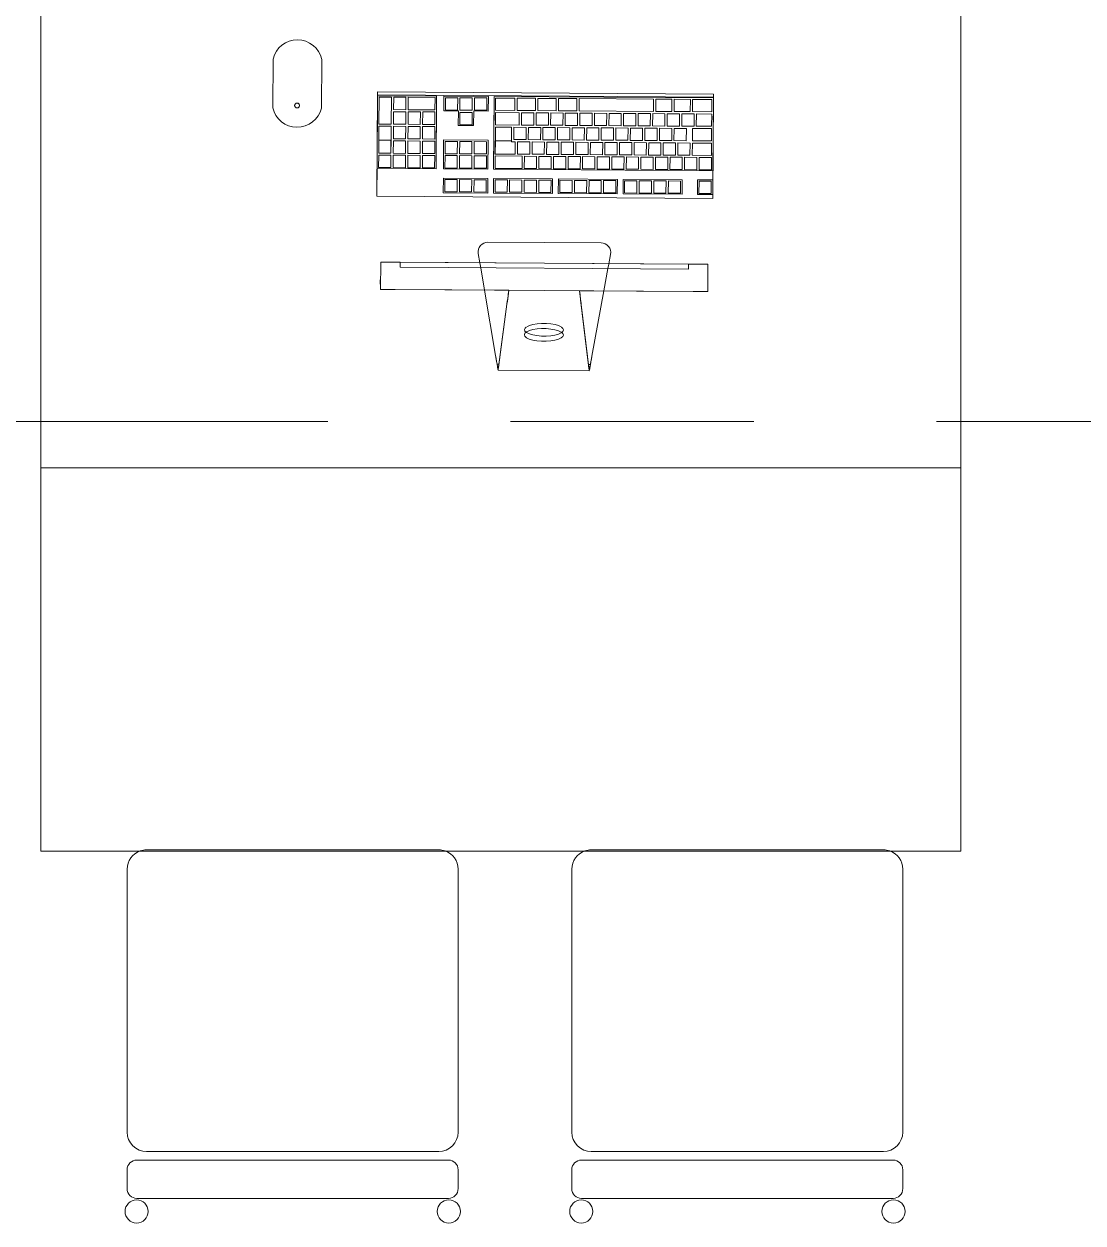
# Model space of a CAD drawing. Header units: millimetres. Extents: x 11693 to 241752, y -8553 to 29926.
# Drawn here: x 24947 to 26329, y 12354 to 13919 of the extents above; entities that cross this region are included whole.
import ezdxf

# ---------------------------------------------------------------- set-up
doc = ezdxf.new("R2010")
doc.units = ezdxf.units.MM
doc.linetypes.add('Осевая', pattern=[1587.5, 317.5, -238.125, 793.75, -238.125])
for name, color, linetype, lineweight in [('A-GENM', 7, 'Continuous', 9), ('I-FURN', 7, 'Continuous', 9), ('Оси-2', 7, 'Осевая', 9)]:
    doc.layers.add(name, color=color, linetype=linetype, lineweight=lineweight)

# ---------------------------------------------------------------- blocks, each defined once
blk = doc.blocks.new('iMac_G5_Computer_17quot_Screen_Model_4681 - iMac_G5_Computer_17quot_Screen_Model_4681-26238357-Фрагмент 2_1')
at = {"layer": 'A-GENM'}
for p, q in [((292.1, -311.2), (292.1, -374.6)), ((355.6, -374.6), (355.6, -311.2))]:
    blk.add_line(p, q, dxfattribs=at)
for centre, start, end in [((323.9, -318.3), 12.6804, 167.3196), ((323.9, -367.5), 192.6804, 347.3196)]:
    blk.add_arc(centre, 32.5, start, end, dxfattribs=at)
at = {"layer": 'I-FURN'}
for p, q in [((-61.5, 17.9), (-60.9, 21.3)), ((-60.9, 21.3), (-59.7, 28.3)), ((-58.4, 21.3), (-60.9, 21.3)), ((-59.7, 28.3), (-59.3, 28.3)), ((59.5, 29.4), (-59.5, 29.4)), ((-59.3, 28.4), (-48.4, -57.1)), ((-58.6, 22.9), (-59.3, 28.3)), ((-47.6, -63.1), (-58.6, 22.4)), ((-58.4, 21.3), (-58.6, 22.4)), ((48.4, -57.1), (59.3, 28.4)), ((58.6, 22.4), (48.4, -57.1)), ((58.6, 22.4), (58.4, 21.3)), ((60.9, 21.3), (58.4, 21.3)), ((59.3, 28.3), (58.6, 22.9)), ((59.3, 28.3), (59.7, 28.3)), ((59.7, 28.3), (60.9, 21.3)), ((60.9, 21.3), (61.5, 17.9)), ((-62.8, 10.3), (-77.9, -75)), ((-77.9, -75), (-62.8, 10.3)), ((77.9, -75), (62.8, 10.3)), ((62.8, 10.3), (77.9, -75)), ((48.4, -57.4), (47.6, -63.1)), ((-213.4, -75), (-213.4, -110.6)), ((-194.3, -75), (-213.4, -75)), ((-213.4, -75), (-194.3, -75)), ((-46.1, -75), (-194.3, -75)), ((-194.3, -75), (194.3, -75)), ((-77.9, -75), (-83, -104.2)), ((-83, -104.2), (-77.9, -75)), ((-47.5, -63.9), (-47.6, -63.1)), ((46.1, -75), (-46.1, -75)), ((-46.1, -75), (46.1, -75)), ((-46.1, -75), (46.1, -75)), ((194.3, -75), (46.1, -75)), ((47.6, -63.1), (47.5, -63.9)), ((83, -104.2), (77.9, -75)), ((77.9, -75), (83, -104.2)), ((194.3, -75), (213.4, -75)), ((213.4, -75), (194.3, -75)), ((213.4, -110.6), (213.4, -75)), ((214, -81.7), (213.4, -81.7)), ((213.4, -84.7), (213.4, -81.7)), ((213.4, -81.7), (213.4, -84.7)), ((213.4, -87.7), (213.4, -84.7)), ((213.4, -84.7), (213.4, -87.7)), ((213.4, -87.7), (214, -87.7)), ((214, -84.7), (214, -81.7)), ((214, -81.7), (214, -84.7)), ((214, -87.7), (214, -84.7)), ((214, -84.7), (214, -87.7)), ((188, -104.2), (-188, -104.2)), ((-188, -104.2), (188, -104.2)), ((-188, -104.2), (-188, -110.6)), ((-188, -104.2), (-188, -110.6)), ((-83, -104.2), (-84.1, -110.1)), ((-84.1, -110.1), (-83, -104.2)), ((84.1, -110.6), (83, -104.2)), ((83, -104.2), (84.1, -110.6)), ((188, -110.6), (188, -104.2)), ((188, -104.2), (188, -110.6)), ((-194.3, -110.6), (-213.4, -110.6)), ((-213.4, -110.6), (-194.3, -110.6)), ((194.3, -110.6), (-194.3, -110.6)), ((-194.3, -110.6), (-188, -110.6)), ((-188, -110.6), (188, -110.6)), ((188, -110.6), (-188, -110.6)), ((-188, -110.6), (188, -110.6)), ((-84.1, -110.6), (-86.3, -122.7)), ((-86.3, -122.7), (-84.1, -110.6)), ((86.3, -122.7), (84.1, -110.6)), ((84.1, -110.6), (86.3, -122.7)), ((188, -110.6), (194.3, -110.6)), ((194.3, -110.6), (213.4, -110.6)), ((213.4, -110.6), (194.3, -110.6)), ((-73.8, -137.6), (73.8, -137.6)), ((-73.8, -137.6), (73.8, -137.6)), ((-219, -199.1), (-219, -196.5)), ((-219, -196.5), (-219, -196.7)), ((219, -196.5), (-219, -196.5)), ((-219, -196.7), (-219, -196.9)), ((-219, -196.9), (-219, -197.5)), ((-219, -197.5), (-219, -199.1)), ((-219, -201.7), (-219, -199.1)), ((-219, -200.5), (-219, -327.7)), ((-219, -220.7), (-219, -201.7)), ((-219, -201.7), (-199, -201.7)), ((-199, -201.7), (-219, -201.7)), ((-217, -219), (-217, -203)), ((-217, -203), (-201, -203)), ((-217, -203), (-201, -203)), ((-217, -219), (-217, -203)), ((-201, -203), (-201, -219)), ((-201, -203), (-201, -219)), ((-199, -201.7), (-199, -202.6)), ((-199, -202.6), (-199, -220.7)), ((-199, -220.7), (-199, -202.6)), ((-179, -202.6), (-179, -201.7)), ((-179, -201.7), (-102, -201.7)), ((-102, -201.7), (-179, -201.7)), ((-179, -220.7), (-179, -202.6)), ((-179, -202.6), (-179, -220.7)), ((-177, -219), (-177, -203)), ((-177, -203), (-161, -203)), ((-177, -203), (-161, -203)), ((-177, -219), (-177, -203)), ((-161, -203), (-161, -219)), ((-161, -203), (-161, -219)), ((-158, -219), (-158, -203)), ((-158, -203), (-142, -203)), ((-158, -203), (-142, -203)), ((-158, -219), (-158, -203)), ((-142, -203), (-142, -219)), ((-142, -203), (-142, -219)), ((-139, -219), (-139, -203)), ((-139, -203), (-123, -203)), ((-139, -203), (-123, -203)), ((-139, -219), (-139, -203)), ((-123, -203), (-123, -219)), ((-123, -203), (-123, -219)), ((-120, -219), (-120, -203)), ((-120, -203), (-104, -203)), ((-120, -203), (-104, -203)), ((-120, -219), (-120, -203)), ((-104, -203), (-104, -219)), ((-104, -203), (-104, -219)), ((-102, -201.7), (-102, -202.6)), ((-102, -202.6), (-102, -220.7)), ((-102, -220.7), (-102, -202.6)), ((-94.5, -202.6), (-94.5, -201.7)), ((-94.5, -201.7), (-17.5, -201.7)), ((-17.5, -201.7), (-94.5, -201.7)), ((-94.5, -220.7), (-94.5, -202.6)), ((-94.5, -202.6), (-94.5, -220.7)), ((-92.5, -219), (-92.5, -203)), ((-92.5, -203), (-76.5, -203)), ((-92.5, -203), (-76.5, -203)), ((-92.5, -219), (-92.5, -203)), ((-76.5, -203), (-76.5, -219)), ((-76.5, -203), (-76.5, -219)), ((-73.5, -219), (-73.5, -203)), ((-73.5, -203), (-57.5, -203)), ((-73.5, -203), (-57.5, -203)), ((-73.5, -219), (-73.5, -203)), ((-57.5, -203), (-57.5, -219)), ((-57.5, -203), (-57.5, -219)), ((-54.5, -219), (-54.5, -203)), ((-54.5, -203), (-38.5, -203)), ((-54.5, -203), (-38.5, -203)), ((-54.5, -219), (-54.5, -203)), ((-38.5, -203), (-38.5, -219)), ((-38.5, -203), (-38.5, -219)), ((-35.5, -219), (-35.5, -203)), ((-35.5, -203), (-19.5, -203)), ((-35.5, -203), (-19.5, -203)), ((-35.5, -219), (-35.5, -203)), ((-19.5, -203), (-19.5, -219)), ((-19.5, -203), (-19.5, -219)), ((-17.5, -201.7), (-17.5, -202.6)), ((-17.5, -202.6), (-17.5, -220.7)), ((-17.5, -220.7), (-17.5, -202.6)), ((-10, -202.6), (-10, -201.7)), ((-10, -201.7), (67, -201.7)), ((67, -201.7), (-10, -201.7)), ((-10, -220.7), (-10, -202.6)), ((-10, -202.6), (-10, -220.7)), ((-8, -219), (-8, -203)), ((-8, -203), (8, -203)), ((-8, -203), (8, -203)), ((-8, -219), (-8, -203)), ((8, -203), (8, -219)), ((8, -203), (8, -219)), ((11, -219), (11, -203)), ((11, -203), (27, -203)), ((11, -203), (27, -203)), ((11, -219), (11, -203)), ((27, -203), (27, -219)), ((27, -203), (27, -219)), ((30, -219), (30, -203)), ((30, -203), (46, -203)), ((30, -203), (46, -203)), ((30, -219), (30, -203)), ((46, -203), (46, -219)), ((46, -203), (46, -219)), ((49, -219), (49, -203)), ((49, -203), (65, -203)), ((49, -203), (65, -203)), ((49, -219), (49, -203)), ((65, -203), (65, -219)), ((65, -203), (65, -219)), ((67, -201.7), (67, -202.6)), ((67, -202.6), (67, -220.7)), ((67, -220.7), (67, -202.6)), ((74.5, -202.6), (74.5, -201.7)), ((74.5, -201.7), (132.5, -201.7)), ((132.5, -201.7), (74.5, -201.7)), ((74.5, -220.7), (74.5, -202.6)), ((74.5, -202.6), (74.5, -220.7)), ((76.5, -219), (76.5, -203)), ((76.5, -203), (92.5, -203)), ((76.5, -203), (92.5, -203)), ((76.5, -219), (76.5, -203)), ((92.5, -203), (92.5, -219)), ((92.5, -203), (92.5, -219)), ((95.5, -219), (95.5, -203)), ((95.5, -203), (111.5, -203)), ((95.5, -203), (111.5, -203)), ((95.5, -219), (95.5, -203)), ((111.5, -203), (111.5, -219)), ((111.5, -203), (111.5, -219)), ((114.5, -219), (114.5, -203)), ((114.5, -203), (130.5, -203)), ((114.5, -203), (130.5, -203)), ((114.5, -219), (114.5, -203)), ((130.5, -203), (130.5, -219)), ((130.5, -203), (130.5, -219)), ((132.5, -201.7), (132.5, -202.6)), ((132.5, -202.6), (132.5, -220.7)), ((132.5, -220.7), (132.5, -202.6)), ((219, -197.5), (219, -196.5)), ((219, -196.5), (219, -199.1)), ((219, -199.1), (219, -197.5)), ((219, -199.1), (219, -202.6)), ((219, -327.7), (219, -200.6)), ((219, -202.6), (219, -232.7)), ((-201, -219), (-217, -219)), ((-201, -219), (-217, -219)), ((-161, -219), (-177, -219)), ((-161, -219), (-177, -219)), ((-142, -219), (-158, -219)), ((-142, -219), (-158, -219)), ((-123, -219), (-139, -219)), ((-123, -219), (-139, -219)), ((-104, -219), (-120, -219)), ((-104, -219), (-120, -219)), ((-76.5, -219), (-92.5, -219)), ((-76.5, -219), (-92.5, -219)), ((-57.5, -219), (-73.5, -219)), ((-57.5, -219), (-73.5, -219)), ((-38.5, -219), (-54.5, -219)), ((-38.5, -219), (-54.5, -219)), ((-19.5, -219), (-35.5, -219)), ((-19.5, -219), (-35.5, -219)), ((8, -219), (-8, -219)), ((8, -219), (-8, -219)), ((27, -219), (11, -219)), ((27, -219), (11, -219)), ((46, -219), (30, -219)), ((46, -219), (30, -219)), ((65, -219), (49, -219)), ((65, -219), (49, -219)), ((92.5, -219), (76.5, -219)), ((92.5, -219), (76.5, -219)), ((111.5, -219), (95.5, -219)), ((111.5, -219), (95.5, -219)), ((130.5, -219), (114.5, -219)), ((130.5, -219), (114.5, -219)), ((-219, -232.7), (-219, -220.7)), ((-199, -220.7), (-219, -220.7)), ((-219, -220.7), (-199, -220.7)), ((-219, -327.7), (-219, -232.7)), ((-219, -232.7), (67, -232.7)), ((67, -232.7), (-219, -232.7)), ((-217, -250), (-217, -234)), ((-217, -234), (-201, -234)), ((-217, -234), (-201, -234)), ((-217, -250), (-217, -234)), ((-201, -234), (-201, -250)), ((-201, -234), (-201, -250)), ((-198, -250), (-198, -234)), ((-198, -234), (-182, -234)), ((-198, -234), (-182, -234)), ((-198, -250), (-198, -234)), ((-182, -234), (-182, -250)), ((-182, -234), (-182, -250)), ((-102, -220.7), (-179, -220.7)), ((-179, -220.7), (-102, -220.7)), ((-179, -250), (-179, -234)), ((-179, -234), (-163, -234)), ((-179, -234), (-163, -234)), ((-179, -250), (-179, -234)), ((-163, -234), (-163, -250)), ((-163, -234), (-163, -250)), ((-160, -250), (-160, -234)), ((-160, -234), (-144, -234)), ((-160, -234), (-144, -234)), ((-160, -250), (-160, -234)), ((-144, -234), (-144, -250)), ((-144, -234), (-144, -250)), ((-141, -250), (-141, -234)), ((-141, -234), (-125, -234)), ((-141, -234), (-125, -234)), ((-141, -250), (-141, -234)), ((-125, -234), (-125, -250)), ((-125, -234), (-125, -250)), ((-122, -250), (-122, -234)), ((-122, -234), (-106, -234)), ((-122, -234), (-106, -234)), ((-122, -250), (-122, -234)), ((-106, -234), (-106, -250)), ((-106, -234), (-106, -250)), ((-103, -250), (-103, -234)), ((-103, -234), (-87, -234)), ((-103, -234), (-87, -234)), ((-103, -250), (-103, -234)), ((-17.5, -220.7), (-94.5, -220.7)), ((-94.5, -220.7), (-17.5, -220.7)), ((-87, -234), (-87, -250)), ((-87, -234), (-87, -250)), ((-84, -250), (-84, -234)), ((-84, -234), (-68, -234)), ((-84, -234), (-68, -234)), ((-84, -250), (-84, -234)), ((-68, -234), (-68, -250)), ((-68, -234), (-68, -250)), ((-65, -250), (-65, -234)), ((-65, -234), (-49, -234)), ((-65, -234), (-49, -234)), ((-65, -250), (-65, -234)), ((-49, -234), (-49, -250)), ((-49, -234), (-49, -250)), ((-46, -250), (-46, -234)), ((-46, -234), (-30, -234)), ((-46, -234), (-30, -234)), ((-46, -250), (-46, -234)), ((-30, -234), (-30, -250)), ((-30, -234), (-30, -250)), ((-27, -250), (-27, -234)), ((-27, -234), (-11, -234)), ((-27, -234), (-11, -234)), ((-27, -250), (-27, -234)), ((-11, -234), (-11, -250)), ((-11, -234), (-11, -250)), ((67, -220.7), (-10, -220.7)), ((-10, -220.7), (67, -220.7)), ((-8, -250), (-8, -234)), ((-8, -234), (8, -234)), ((-8, -234), (8, -234)), ((-8, -250), (-8, -234)), ((8, -234), (8, -250)), ((8, -234), (8, -250)), ((11, -250), (11, -234)), ((11, -234), (27, -234)), ((11, -234), (27, -234)), ((11, -250), (11, -234)), ((27, -234), (27, -250)), ((27, -234), (27, -250)), ((30, -250.3), (30, -234)), ((30, -234), (65, -234)), ((30, -234), (65, -234)), ((30, -250.3), (30, -234)), ((65, -234), (65, -250.3)), ((65, -234), (65, -250.3)), ((67, -232.7), (67, -327.1)), ((67, -238.6), (67, -232.7)), ((132.5, -220.7), (74.5, -220.7)), ((74.5, -220.7), (132.5, -220.7)), ((74.5, -270.7), (74.5, -232.7)), ((74.5, -232.7), (132.5, -232.7)), ((74.5, -232.7), (74.5, -270.7)), ((132.5, -232.7), (74.5, -232.7)), ((76.5, -250.3), (76.5, -234)), ((76.5, -234), (92.5, -234)), ((76.5, -234), (92.5, -234)), ((76.5, -250.3), (76.5, -234)), ((92.5, -234), (92.5, -250.3)), ((92.5, -234), (92.5, -250.3)), ((95.5, -250.3), (95.5, -234)), ((95.5, -234), (111.5, -234)), ((95.5, -234), (111.5, -234)), ((95.5, -250.3), (95.5, -234)), ((111.5, -234), (111.5, -250.3)), ((111.5, -234), (111.5, -250.3)), ((114.5, -250.3), (114.5, -234)), ((114.5, -234), (130.5, -234)), ((114.5, -234), (130.5, -234)), ((114.5, -250.3), (114.5, -234)), ((130.5, -234), (130.5, -250.3)), ((130.5, -234), (130.5, -250.3)), ((132.5, -232.7), (132.5, -270.7)), ((132.5, -270.7), (132.5, -232.7)), ((142, -327.1), (142, -232.7)), ((142, -232.7), (219, -232.7)), ((219, -232.7), (142, -232.7)), ((142, -232.7), (142, -238.2)), ((144, -250.3), (144, -234)), ((144, -234), (160, -234)), ((144, -234), (160, -234)), ((144, -250.3), (144, -234)), ((160, -234), (160, -250.3)), ((160, -234), (160, -250.3)), ((163, -250.3), (163, -234)), ((163, -234), (179, -234)), ((163, -234), (179, -234)), ((163, -250.3), (163, -234)), ((179, -234), (179, -250.3)), ((179, -234), (179, -250.3)), ((182, -250.3), (182, -234)), ((182, -234), (198, -234)), ((182, -234), (198, -234)), ((182, -250.3), (182, -234)), ((198, -234), (198, -250.3)), ((198, -234), (198, -250.3)), ((201, -250.3), (201, -234)), ((201, -234), (217, -234)), ((201, -234), (217, -234)), ((201, -250.3), (201, -234)), ((217, -234), (217, -250.3)), ((217, -234), (217, -250.3)), ((219, -232.7), (219, -327.7)), ((-201, -250), (-217, -250)), ((-201, -250), (-217, -250)), ((-182, -250), (-198, -250)), ((-182, -250), (-198, -250)), ((-163, -250), (-179, -250)), ((-163, -250), (-179, -250)), ((-144, -250), (-160, -250)), ((-144, -250), (-160, -250)), ((-125, -250), (-141, -250)), ((-125, -250), (-141, -250)), ((-106, -250), (-122, -250)), ((-106, -250), (-122, -250)), ((-87, -250), (-103, -250)), ((-87, -250), (-103, -250)), ((-68, -250), (-84, -250)), ((-68, -250), (-84, -250)), ((-49, -250), (-65, -250)), ((-49, -250), (-65, -250)), ((-30, -250), (-46, -250)), ((-30, -250), (-46, -250)), ((-11, -250), (-27, -250)), ((-11, -250), (-27, -250)), ((8, -250), (-8, -250)), ((8, -250), (-8, -250)), ((27, -250), (11, -250)), ((27, -250), (11, -250)), ((65, -250.3), (30, -250.3)), ((65, -250.3), (30, -250.3)), ((67, -264.7), (67, -238.7)), ((92.5, -250.3), (76.5, -250.3)), ((92.5, -250.3), (76.5, -250.3)), ((111.5, -250.3), (95.5, -250.3)), ((111.5, -250.3), (95.5, -250.3)), ((130.5, -250.3), (114.5, -250.3)), ((130.5, -250.3), (114.5, -250.3)), ((142, -238.6), (142, -327.1)), ((160, -250.3), (144, -250.3)), ((160, -250.3), (144, -250.3)), ((179, -250.3), (163, -250.3)), ((179, -250.3), (163, -250.3)), ((198, -250.3), (182, -250.3)), ((198, -250.3), (182, -250.3)), ((217, -250.3), (201, -250.3)), ((217, -250.3), (201, -250.3)), ((-217, -268.7), (-217, -252.7)), ((-217, -252.7), (-192, -252.7)), ((-217, -252.7), (-192, -252.7)), ((-217, -268.7), (-217, -252.7)), ((-192, -252.7), (-192, -268.7)), ((-192, -252.7), (-192, -268.7)), ((-189, -268.7), (-189, -252.7)), ((-189, -252.7), (-173, -252.7)), ((-189, -252.7), (-173, -252.7)), ((-189, -268.7), (-189, -252.7)), ((-173, -252.7), (-173, -268.7)), ((-173, -252.7), (-173, -268.7)), ((-170, -268.7), (-170, -252.7)), ((-170, -252.7), (-154, -252.7)), ((-170, -252.7), (-154, -252.7)), ((-170, -268.7), (-170, -252.7)), ((-154, -252.7), (-154, -268.7)), ((-154, -252.7), (-154, -268.7)), ((-151, -268.7), (-151, -252.7)), ((-151, -252.7), (-135, -252.7)), ((-151, -252.7), (-135, -252.7)), ((-151, -268.7), (-151, -252.7)), ((-135, -252.7), (-135, -268.7)), ((-135, -252.7), (-135, -268.7)), ((-132, -268.7), (-132, -252.7)), ((-132, -252.7), (-116, -252.7)), ((-132, -252.7), (-116, -252.7)), ((-132, -268.7), (-132, -252.7)), ((-116, -252.7), (-116, -268.7)), ((-116, -252.7), (-116, -268.7)), ((-113, -268.7), (-113, -252.7)), ((-113, -252.7), (-97, -252.7)), ((-113, -252.7), (-97, -252.7)), ((-113, -268.7), (-113, -252.7)), ((-97, -252.7), (-97, -268.7)), ((-97, -252.7), (-97, -268.7)), ((-94, -268.7), (-94, -252.7)), ((-94, -252.7), (-78, -252.7)), ((-94, -252.7), (-78, -252.7)), ((-94, -268.7), (-94, -252.7)), ((-78, -252.7), (-78, -268.7)), ((-78, -252.7), (-78, -268.7)), ((-75, -268.7), (-75, -252.7)), ((-75, -252.7), (-59, -252.7)), ((-75, -252.7), (-59, -252.7)), ((-75, -268.7), (-75, -252.7)), ((-59, -252.7), (-59, -268.7)), ((-59, -252.7), (-59, -268.7)), ((-56, -268.7), (-56, -252.7)), ((-56, -252.7), (-40, -252.7)), ((-56, -252.7), (-40, -252.7)), ((-56, -268.7), (-56, -252.7)), ((-40, -252.7), (-40, -268.7)), ((-40, -252.7), (-40, -268.7)), ((-37, -268.7), (-37, -252.7)), ((-37, -252.7), (-21, -252.7)), ((-37, -252.7), (-21, -252.7)), ((-37, -268.7), (-37, -252.7)), ((-21, -252.7), (-21, -268.7)), ((-21, -252.7), (-21, -268.7)), ((-18, -268.7), (-18, -252.7)), ((-18, -252.7), (-2, -252.7)), ((-18, -252.7), (-2, -252.7)), ((-18, -268.7), (-18, -252.7)), ((-2, -252.7), (-2, -268.7)), ((-2, -252.7), (-2, -268.7)), ((1, -268.7), (1, -252.7)), ((1, -252.7), (17, -252.7)), ((1, -252.7), (17, -252.7)), ((1, -268.7), (1, -252.7)), ((17, -252.7), (17, -268.7)), ((17, -252.7), (17, -268.7)), ((20, -268.7), (20, -252.7)), ((20, -252.7), (36, -252.7)), ((20, -252.7), (36, -252.7)), ((20, -268.7), (20, -252.7)), ((36, -252.7), (36, -268.7)), ((36, -252.7), (36, -268.7)), ((39, -268.7), (39, -252.7)), ((39, -252.7), (65, -252.7)), ((39, -252.7), (65, -252.7)), ((39, -268.7), (39, -252.7)), ((65, -252.7), (65, -287.7)), ((65, -252.7), (65, -269.9)), ((67, -327.1), (67, -265)), ((76.5, -252.7), (92.5, -252.7)), ((76.5, -268.7), (76.5, -252.7)), ((76.5, -268.7), (76.5, -252.7)), ((76.5, -252.7), (92.5, -252.7)), ((92.5, -252.7), (92.5, -268.7)), ((92.5, -252.7), (92.5, -268.7)), ((95.5, -252.7), (111.5, -252.7)), ((95.5, -268.7), (95.5, -252.7)), ((95.5, -268.7), (95.5, -252.7)), ((95.5, -252.7), (111.5, -252.7)), ((111.5, -252.7), (111.5, -268.7)), ((111.5, -252.7), (111.5, -268.7)), ((114.5, -268.7), (114.5, -252.7)), ((114.5, -252.7), (130.5, -252.7)), ((114.5, -252.7), (130.5, -252.7)), ((114.5, -268.7), (114.5, -252.7)), ((130.5, -252.7), (130.5, -268.7)), ((130.5, -252.7), (130.5, -268.7)), ((144, -269), (144, -252.7)), ((144, -252.7), (160, -252.7)), ((144, -252.7), (160, -252.7)), ((144, -269), (144, -252.7)), ((160, -252.7), (160, -269)), ((160, -252.7), (160, -269)), ((163, -269), (163, -252.7)), ((163, -252.7), (179, -252.7)), ((163, -252.7), (179, -252.7)), ((163, -269), (163, -252.7)), ((179, -252.7), (179, -269)), ((179, -252.7), (179, -269)), ((182, -269), (182, -252.7)), ((182, -252.7), (198, -252.7)), ((182, -252.7), (198, -252.7)), ((182, -269), (182, -252.7)), ((198, -252.7), (198, -269)), ((198, -252.7), (198, -269)), ((201, -288), (201, -252.7)), ((201, -252.7), (217, -252.7)), ((201, -252.7), (217, -252.7)), ((201, -269.9), (201, -252.7)), ((217, -252.7), (217, -288)), ((217, -252.7), (217, -269.9)), ((-192, -268.7), (-217, -268.7)), ((-192, -268.7), (-217, -268.7)), ((-217, -287.7), (-217, -271.7)), ((-217, -271.7), (-192, -271.7)), ((-217, -271.7), (-192, -271.7)), ((-217, -287.7), (-217, -271.7)), ((-192, -271.7), (-192, -287.7)), ((-192, -271.7), (-192, -287.7)), ((-173, -268.7), (-189, -268.7)), ((-173, -268.7), (-189, -268.7)), ((-184, -287.7), (-184, -271.7)), ((-184, -271.7), (-168, -271.7)), ((-184, -271.7), (-168, -271.7)), ((-184, -287.7), (-184, -271.7)), ((-154, -268.7), (-170, -268.7)), ((-154, -268.7), (-170, -268.7)), ((-168, -271.7), (-168, -287.7)), ((-168, -271.7), (-168, -287.7)), ((-165, -287.7), (-165, -271.7)), ((-165, -271.7), (-149, -271.7)), ((-165, -271.7), (-149, -271.7)), ((-165, -287.7), (-165, -271.7)), ((-135, -268.7), (-151, -268.7)), ((-135, -268.7), (-151, -268.7)), ((-149, -271.7), (-149, -287.7)), ((-149, -271.7), (-149, -287.7)), ((-146, -287.7), (-146, -271.7)), ((-146, -271.7), (-130, -271.7)), ((-146, -271.7), (-130, -271.7)), ((-146, -287.7), (-146, -271.7)), ((-116, -268.7), (-132, -268.7)), ((-116, -268.7), (-132, -268.7)), ((-130, -271.7), (-130, -287.7)), ((-130, -271.7), (-130, -287.7)), ((-127, -287.7), (-127, -271.7)), ((-127, -271.7), (-111, -271.7)), ((-127, -271.7), (-111, -271.7)), ((-127, -287.7), (-127, -271.7)), ((-97, -268.7), (-113, -268.7)), ((-97, -268.7), (-113, -268.7)), ((-111, -271.7), (-111, -287.7)), ((-111, -271.7), (-111, -287.7)), ((-108, -287.7), (-108, -271.7)), ((-108, -271.7), (-92, -271.7)), ((-108, -271.7), (-92, -271.7)), ((-108, -287.7), (-108, -271.7)), ((-78, -268.7), (-94, -268.7)), ((-78, -268.7), (-94, -268.7)), ((-92, -271.7), (-92, -287.7)), ((-92, -271.7), (-92, -287.7)), ((-89, -287.7), (-89, -271.7)), ((-89, -271.7), (-73, -271.7)), ((-89, -271.7), (-73, -271.7)), ((-89, -287.7), (-89, -271.7)), ((-59, -268.7), (-75, -268.7)), ((-59, -268.7), (-75, -268.7)), ((-73, -271.7), (-73, -287.7)), ((-73, -271.7), (-73, -287.7)), ((-70, -287.7), (-70, -271.7)), ((-70, -271.7), (-54, -271.7)), ((-70, -271.7), (-54, -271.7)), ((-70, -287.7), (-70, -271.7)), ((-40, -268.7), (-56, -268.7)), ((-40, -268.7), (-56, -268.7)), ((-54, -271.7), (-54, -287.7)), ((-54, -271.7), (-54, -287.7)), ((-51, -287.7), (-51, -271.7)), ((-51, -271.7), (-35, -271.7)), ((-51, -271.7), (-35, -271.7)), ((-51, -287.7), (-51, -271.7)), ((-21, -268.7), (-37, -268.7)), ((-21, -268.7), (-37, -268.7)), ((-35, -271.7), (-35, -287.7)), ((-35, -271.7), (-35, -287.7)), ((-32, -287.7), (-32, -271.7)), ((-32, -271.7), (-16, -271.7)), ((-32, -271.7), (-16, -271.7)), ((-32, -287.7), (-32, -271.7)), ((-2, -268.7), (-18, -268.7)), ((-2, -268.7), (-18, -268.7)), ((-16, -271.7), (-16, -287.7)), ((-16, -271.7), (-16, -287.7)), ((-13, -287.7), (-13, -271.7)), ((-13, -271.7), (3, -271.7)), ((-13, -271.7), (3, -271.7)), ((-13, -287.7), (-13, -271.7)), ((17, -268.7), (1, -268.7)), ((17, -268.7), (1, -268.7)), ((3, -271.7), (3, -287.7)), ((3, -271.7), (3, -287.7)), ((6, -287.7), (6, -271.7)), ((6, -271.7), (22, -271.7)), ((6, -271.7), (22, -271.7)), ((6, -287.7), (6, -271.7)), ((36, -268.7), (20, -268.7)), ((36, -268.7), (20, -268.7)), ((22, -271.7), (22, -287.7)), ((22, -271.7), (22, -287.7)), ((25, -287.7), (25, -271.7)), ((25, -271.7), (41, -271.7)), ((25, -271.7), (41, -271.7)), ((25, -287.7), (25, -271.7)), ((44, -268.7), (39, -268.7)), ((44, -268.7), (39, -268.7)), ((41, -271.7), (41, -287.7)), ((41, -271.7), (41, -287.7)), ((44, -287.7), (44, -268.7)), ((44, -269.9), (44, -268.7)), ((44, -287.7), (44, -269.9)), ((65, -269.9), (44, -269.9)), ((65, -269.9), (65, -287.7)), ((132.5, -270.7), (74.5, -270.7)), ((74.5, -270.7), (132.5, -270.7)), ((92.5, -268.7), (76.5, -268.7)), ((92.5, -268.7), (76.5, -268.7)), ((111.5, -268.7), (95.5, -268.7)), ((111.5, -268.7), (95.5, -268.7)), ((130.5, -268.7), (114.5, -268.7)), ((130.5, -268.7), (114.5, -268.7)), ((160, -269), (144, -269)), ((160, -269), (144, -269)), ((144, -288), (144, -271.7)), ((144, -271.7), (160, -271.7)), ((144, -271.7), (160, -271.7)), ((144, -288), (144, -271.7)), ((160, -271.7), (160, -288)), ((160, -271.7), (160, -288)), ((179, -269), (163, -269)), ((179, -269), (163, -269)), ((163, -288), (163, -271.7)), ((163, -271.7), (179, -271.7)), ((163, -271.7), (179, -271.7)), ((163, -288), (163, -271.7)), ((179, -271.7), (179, -288)), ((179, -271.7), (179, -288)), ((198, -269), (182, -269)), ((198, -269), (182, -269)), ((182, -288), (182, -271.7)), ((182, -271.7), (198, -271.7)), ((182, -271.7), (198, -271.7)), ((182, -288), (182, -271.7)), ((198, -271.7), (198, -288)), ((198, -271.7), (198, -288)), ((201, -288), (201, -269.9)), ((217, -269.9), (201, -269.9)), ((217, -269.9), (217, -288)), ((-192, -287.7), (-217, -287.7)), ((-192, -287.7), (-217, -287.7)), ((-217, -306.7), (-217, -290.7)), ((-217, -290.7), (-197, -290.7)), ((-217, -290.7), (-197, -290.7)), ((-217, -306.7), (-217, -290.7)), ((-197, -290.7), (-197, -306.7)), ((-197, -290.7), (-197, -306.7)), ((-194, -306.7), (-194, -290.7)), ((-194, -290.7), (-178, -290.7)), ((-194, -290.7), (-178, -290.7)), ((-194, -306.7), (-194, -290.7)), ((-168, -287.7), (-184, -287.7)), ((-168, -287.7), (-184, -287.7)), ((-178, -290.7), (-178, -306.7)), ((-178, -290.7), (-178, -306.7)), ((-175, -306.7), (-175, -290.7)), ((-175, -290.7), (-159, -290.7)), ((-175, -290.7), (-159, -290.7)), ((-175, -306.7), (-175, -290.7)), ((-149, -287.7), (-165, -287.7)), ((-149, -287.7), (-165, -287.7)), ((-159, -290.7), (-159, -306.7)), ((-159, -290.7), (-159, -306.7)), ((-156, -306.7), (-156, -290.7)), ((-156, -290.7), (-140, -290.7)), ((-156, -290.7), (-140, -290.7)), ((-156, -306.7), (-156, -290.7)), ((-130, -287.7), (-146, -287.7)), ((-130, -287.7), (-146, -287.7)), ((-140, -290.7), (-140, -306.7)), ((-140, -290.7), (-140, -306.7)), ((-137, -306.7), (-137, -290.7)), ((-137, -290.7), (-121, -290.7)), ((-137, -290.7), (-121, -290.7)), ((-137, -306.7), (-137, -290.7)), ((-111, -287.7), (-127, -287.7)), ((-111, -287.7), (-127, -287.7)), ((-121, -290.7), (-121, -306.7)), ((-121, -290.7), (-121, -306.7)), ((-118, -306.7), (-118, -290.7)), ((-118, -290.7), (-102, -290.7)), ((-118, -290.7), (-102, -290.7)), ((-118, -306.7), (-118, -290.7)), ((-92, -287.7), (-108, -287.7)), ((-92, -287.7), (-108, -287.7)), ((-102, -290.7), (-102, -306.7)), ((-102, -290.7), (-102, -306.7)), ((-99, -306.7), (-99, -290.7)), ((-99, -290.7), (-83, -290.7)), ((-99, -290.7), (-83, -290.7)), ((-99, -306.7), (-99, -290.7)), ((-73, -287.7), (-89, -287.7)), ((-73, -287.7), (-89, -287.7)), ((-83, -290.7), (-83, -306.7)), ((-83, -290.7), (-83, -306.7)), ((-80, -306.7), (-80, -290.7)), ((-80, -290.7), (-64, -290.7)), ((-80, -290.7), (-64, -290.7)), ((-80, -306.7), (-80, -290.7)), ((-54, -287.7), (-70, -287.7)), ((-54, -287.7), (-70, -287.7)), ((-64, -290.7), (-64, -306.7)), ((-64, -290.7), (-64, -306.7)), ((-61, -306.7), (-61, -290.7)), ((-61, -290.7), (-45, -290.7)), ((-61, -290.7), (-45, -290.7)), ((-61, -306.7), (-61, -290.7)), ((-35, -287.7), (-51, -287.7)), ((-35, -287.7), (-51, -287.7)), ((-45, -290.7), (-45, -306.7)), ((-45, -290.7), (-45, -306.7)), ((-42, -306.7), (-42, -290.7)), ((-42, -290.7), (-26, -290.7)), ((-42, -290.7), (-26, -290.7)), ((-42, -306.7), (-42, -290.7)), ((-16, -287.7), (-32, -287.7)), ((-16, -287.7), (-32, -287.7)), ((-26, -290.7), (-26, -306.7)), ((-26, -290.7), (-26, -306.7)), ((-23, -306.7), (-23, -290.7)), ((-23, -290.7), (-7, -290.7)), ((-23, -290.7), (-7, -290.7)), ((-23, -306.7), (-23, -290.7)), ((3, -287.7), (-13, -287.7)), ((3, -287.7), (-13, -287.7)), ((-7, -290.7), (-7, -306.7)), ((-7, -290.7), (-7, -306.7)), ((-4, -306.7), (-4, -290.7)), ((-4, -290.7), (12, -290.7)), ((-4, -290.7), (12, -290.7)), ((-4, -306.7), (-4, -290.7)), ((22, -287.7), (6, -287.7)), ((22, -287.7), (6, -287.7)), ((12, -290.7), (12, -306.7)), ((12, -290.7), (12, -306.7)), ((15, -306.7), (15, -290.7)), ((15, -290.7), (31, -290.7)), ((15, -290.7), (31, -290.7)), ((15, -306.7), (15, -290.7)), ((41, -287.7), (25, -287.7)), ((41, -287.7), (25, -287.7)), ((31, -290.7), (31, -306.7)), ((31, -290.7), (31, -306.7)), ((34, -306.7), (34, -290.7)), ((34, -290.7), (65, -290.7)), ((34, -290.7), (65, -290.7)), ((34, -306.7), (34, -290.7)), ((65, -287.7), (44, -287.7)), ((65, -287.7), (44, -287.7)), ((65, -290.7), (65, -306.7)), ((65, -290.7), (65, -306.7)), ((93.5, -308.7), (93.5, -289.7)), ((93.5, -289.7), (113.5, -289.7)), ((113.5, -289.7), (93.5, -289.7)), ((93.5, -289.7), (93.5, -308.7)), ((95.5, -290.7), (111.5, -290.7)), ((95.5, -306.7), (95.5, -290.7)), ((95.5, -306.7), (95.5, -290.7)), ((95.5, -290.7), (111.5, -290.7)), ((111.5, -290.7), (111.5, -306.7)), ((111.5, -290.7), (111.5, -306.7)), ((113.5, -289.7), (113.5, -308.7)), ((113.5, -308.7), (113.5, -289.7)), ((160, -288), (144, -288)), ((160, -288), (144, -288)), ((144, -307), (144, -290.7)), ((144, -290.7), (160, -290.7)), ((144, -290.7), (160, -290.7)), ((144, -307), (144, -290.7)), ((160, -290.7), (160, -307)), ((160, -290.7), (160, -307)), ((179, -288), (163, -288)), ((179, -288), (163, -288)), ((163, -307), (163, -290.7)), ((163, -290.7), (179, -290.7)), ((163, -290.7), (179, -290.7)), ((163, -307), (163, -290.7)), ((179, -290.7), (179, -307)), ((179, -290.7), (179, -307)), ((198, -288), (182, -288)), ((198, -288), (182, -288)), ((182, -307), (182, -290.7)), ((182, -290.7), (198, -290.7)), ((182, -290.7), (198, -290.7)), ((182, -307), (182, -290.7)), ((198, -290.7), (198, -307)), ((198, -290.7), (198, -307)), ((217, -288), (201, -288)), ((217, -288), (201, -288)), ((201, -326), (201, -290.7)), ((201, -290.7), (217, -290.7)), ((201, -290.7), (217, -290.7)), ((201, -326), (201, -290.7)), ((217, -290.7), (217, -326)), ((217, -290.7), (217, -326)), ((-197, -306.7), (-217, -306.7)), ((-197, -306.7), (-217, -306.7)), ((-217, -325.7), (-217, -309.7)), ((-217, -309.7), (-192, -309.7)), ((-217, -309.7), (-192, -309.7)), ((-217, -325.7), (-217, -309.7)), ((-178, -306.7), (-194, -306.7)), ((-178, -306.7), (-194, -306.7)), ((-192, -309.7), (-192, -325.7)), ((-192, -309.7), (-192, -325.7)), ((-189, -325.7), (-189, -309.7)), ((-189, -309.7), (-168, -309.7)), ((-189, -309.7), (-168, -309.7)), ((-189, -325.7), (-189, -309.7)), ((-159, -306.7), (-175, -306.7)), ((-159, -306.7), (-175, -306.7)), ((-168, -309.7), (-168, -325.7)), ((-168, -309.7), (-168, -325.7)), ((-165, -325.7), (-165, -309.7)), ((-165, -309.7), (-144, -309.7)), ((-165, -309.7), (-144, -309.7)), ((-165, -325.7), (-165, -309.7)), ((-140, -306.7), (-156, -306.7)), ((-140, -306.7), (-156, -306.7)), ((-144, -309.7), (-144, -325.7)), ((-144, -309.7), (-144, -325.7)), ((-141, -325.7), (-141, -309.7)), ((-141, -309.7), (-44, -309.7)), ((-141, -309.7), (-44, -309.7)), ((-141, -325.7), (-141, -309.7)), ((-121, -306.7), (-137, -306.7)), ((-121, -306.7), (-137, -306.7)), ((-102, -306.7), (-118, -306.7)), ((-102, -306.7), (-118, -306.7)), ((-83, -306.7), (-99, -306.7)), ((-83, -306.7), (-99, -306.7)), ((-64, -306.7), (-80, -306.7)), ((-64, -306.7), (-80, -306.7)), ((-45, -306.7), (-61, -306.7)), ((-45, -306.7), (-61, -306.7)), ((-44, -309.7), (-44, -325.7)), ((-44, -309.7), (-44, -325.7)), ((-26, -306.7), (-42, -306.7)), ((-26, -306.7), (-42, -306.7)), ((-41, -325.7), (-41, -309.7)), ((-41, -309.7), (-17, -309.7)), ((-41, -309.7), (-17, -309.7)), ((-41, -325.7), (-41, -309.7)), ((-7, -306.7), (-23, -306.7)), ((-7, -306.7), (-23, -306.7)), ((-17, -309.7), (-17, -325.7)), ((-17, -309.7), (-17, -325.7)), ((-14, -325.7), (-14, -309.7)), ((-14, -309.7), (10, -309.7)), ((-14, -309.7), (10, -309.7)), ((-14, -325.7), (-14, -309.7)), ((12, -306.7), (-4, -306.7)), ((12, -306.7), (-4, -306.7)), ((10, -309.7), (10, -325.7)), ((10, -309.7), (10, -325.7)), ((13, -325.7), (13, -309.7)), ((13, -309.7), (37, -309.7)), ((13, -309.7), (37, -309.7)), ((13, -325.7), (13, -309.7)), ((31, -306.7), (15, -306.7)), ((31, -306.7), (15, -306.7)), ((65, -306.7), (34, -306.7)), ((65, -306.7), (34, -306.7)), ((37, -309.7), (37, -325.7)), ((37, -309.7), (37, -325.7)), ((40, -325.7), (40, -309.7)), ((40, -309.7), (65, -309.7)), ((40, -309.7), (65, -309.7)), ((40, -325.7), (40, -309.7)), ((65, -309.7), (65, -325.7)), ((65, -309.7), (65, -325.7)), ((74.5, -327.1), (74.5, -308.7)), ((74.5, -308.7), (93.5, -308.7)), ((74.5, -308.7), (74.5, -327.1)), ((93.5, -308.7), (74.5, -308.7)), ((76.5, -309.7), (92.5, -309.7)), ((76.5, -325.7), (76.5, -309.7)), ((76.5, -325.7), (76.5, -309.7)), ((76.5, -309.7), (92.5, -309.7)), ((92.5, -309.7), (92.5, -325.7)), ((92.5, -309.7), (92.5, -325.7)), ((111.5, -306.7), (95.5, -306.7)), ((111.5, -306.7), (95.5, -306.7)), ((95.5, -309.7), (111.5, -309.7)), ((95.5, -325.7), (95.5, -309.7)), ((95.5, -325.7), (95.5, -309.7)), ((95.5, -309.7), (111.5, -309.7)), ((111.5, -309.7), (111.5, -325.7)), ((111.5, -309.7), (111.5, -325.7)), ((113.5, -308.7), (132.5, -308.7)), ((132.5, -308.7), (113.5, -308.7)), ((114.5, -325.7), (114.5, -309.7)), ((114.5, -309.7), (130.5, -309.7)), ((114.5, -309.7), (130.5, -309.7)), ((114.5, -325.7), (114.5, -309.7)), ((130.5, -309.7), (130.5, -325.7)), ((130.5, -309.7), (130.5, -325.7)), ((132.5, -308.7), (132.5, -327.1)), ((132.5, -315.6), (132.5, -308.7)), ((160, -307), (144, -307)), ((160, -307), (144, -307)), ((144, -326), (144, -309.7)), ((144, -309.7), (179, -309.7)), ((144, -309.7), (179, -309.7)), ((144, -326), (144, -309.7)), ((179, -307), (163, -307)), ((179, -307), (163, -307)), ((179, -309.7), (179, -326)), ((179, -309.7), (179, -326)), ((198, -307), (182, -307)), ((198, -307), (182, -307)), ((182, -326), (182, -309.7)), ((182, -309.7), (198, -309.7)), ((182, -309.7), (198, -309.7)), ((182, -326), (182, -309.7)), ((198, -309.7), (198, -326)), ((198, -309.7), (198, -326)), ((-219, -328.8), (-219, -327.7)), ((67, -327.7), (-219, -327.7)), ((-219, -327.7), (67, -327.7)), ((-192, -325.7), (-217, -325.7)), ((-192, -325.7), (-217, -325.7)), ((-168, -325.7), (-189, -325.7)), ((-168, -325.7), (-189, -325.7)), ((-144, -325.7), (-165, -325.7)), ((-144, -325.7), (-165, -325.7)), ((-44, -325.7), (-141, -325.7)), ((-44, -325.7), (-141, -325.7)), ((-17, -325.7), (-41, -325.7)), ((-17, -325.7), (-41, -325.7)), ((10, -325.7), (-14, -325.7)), ((10, -325.7), (-14, -325.7)), ((37, -325.7), (13, -325.7)), ((37, -325.7), (13, -325.7)), ((65, -325.7), (40, -325.7)), ((65, -325.7), (40, -325.7)), ((67, -327.1), (67, -327.7)), ((74.5, -327.7), (74.5, -327.1)), ((132.5, -327.7), (74.5, -327.7)), ((74.5, -327.7), (132.5, -327.7)), ((92.5, -325.7), (76.5, -325.7)), ((92.5, -325.7), (76.5, -325.7)), ((111.5, -325.7), (95.5, -325.7)), ((111.5, -325.7), (95.5, -325.7)), ((130.5, -325.7), (114.5, -325.7)), ((130.5, -325.7), (114.5, -325.7)), ((132.5, -327.1), (132.5, -316.1)), ((132.5, -327.1), (132.5, -327.7)), ((142, -327.7), (142, -327.1)), ((219, -327.7), (142, -327.7)), ((142, -327.7), (219, -327.7)), ((179, -326), (144, -326)), ((179, -326), (144, -326)), ((198, -326), (182, -326)), ((198, -326), (182, -326)), ((217, -326), (201, -326)), ((217, -326), (201, -326)), ((219, -327.7), (219, -328.8)), ((-219, -328.8), (-219, -330.1)), ((-219, -332.6), (-219, -328.8)), ((219, -328.8), (-219, -328.8)), ((-219, -330.1), (-219, -330.7)), ((-219, -331.3), (-219, -332.6)), ((-219, -332.6), (219, -332.6)), ((219, -328.8), (219, -332.6)), ((219, -330.1), (219, -328.8)), ((219, -330.7), (219, -330.1)), ((219, -332.6), (219, -331.3))]:
    blk.add_line(p, q, dxfattribs=at)
at = {"layer": 'I-FURN', "flags": 128}
for points in [[(-60.9, 21.3), (-61.2, 19.8), (-61.5, 17.8), (-61.9, 15.5), (-62.4, 13), (-62.8, 10.3)], [(-62.8, 10.3), (-62.1, 14.2), (-61.5, 17.8)], [(-60.9, 21.3), (-60.4, 24.3), (-59.9, 26.6), (-59.7, 28.3)], [(-59.3, 28.5), (-59.4, 29.1), (-59.5, 29.4)], [(-59.5, 29.4), (-59.4, 29.1), (-59.3, 28.4)], [(-58.6, 22.4), (-58.6, 22.9), (-58.6, 22.4), (-58.4, 21.3)], [(58.4, 21.3), (58.6, 22.4), (58.6, 22.9), (58.6, 22.4)], [(59.3, 28.4), (59.4, 29.1), (59.5, 29.4)], [(59.5, 29.4), (59.4, 29.1), (59.3, 28.5)], [(59.7, 28.3), (59.9, 26.6), (60.4, 24.3), (60.9, 21.3)], [(62.8, 10.3), (62.4, 13), (61.9, 15.5), (61.5, 17.8), (61.2, 19.8), (60.9, 21.3)], [(61.5, 17.8), (62.1, 14.2), (62.8, 10.3)], [(-25.4, -17.1), (-24.7, -15.1), (-22.5, -13.3), (-19, -11.6), (-14.4, -10.3), (-9, -9.4), (-3.1, -8.9), (3.1, -8.9), (9, -9.4), (14.4, -10.3), (19, -11.6), (22.5, -13.3), (24.7, -15.1), (25.4, -17.1)], [(22.5, -19.9), (19, -18.3), (14.4, -17), (9, -16.1), (3.1, -15.6), (-3.1, -15.6), (-9, -16.1), (-14.4, -17), (-19, -18.3), (-22.5, -19.9), (-23.2, -20.4)], [(25.4, -17.1), (24.7, -19.1), (22.5, -20.9), (19, -22.6), (14.4, -23.9), (9, -24.8), (3.1, -25.3), (-3.1, -25.3), (-9, -24.8), (-14.4, -23.9), (-19, -22.6), (-22.5, -20.9), (-24.7, -19.1), (-25.4, -17.1)], [(-23.2, -20.4), (-24.7, -21.8), (-25.4, -23.8)], [(-25.4, -23.8), (-24.7, -25.8), (-23.1, -27.2)], [(-22.5, -27.6), (-19, -29.3), (-14.4, -30.6), (-9, -31.5), (-3.1, -32), (3.1, -32), (9, -31.5), (14.4, -30.6), (19, -29.3), (22.5, -27.6)], [(23.1, -27.2), (24.7, -25.8), (25.4, -23.8)], [(25.4, -23.8), (24.7, -21.8), (23.2, -20.4)], [(-48.4, -57.1), (-48.2, -58.7), (-47.9, -61), (-47.5, -64), (-47.1, -67.4), (-46.6, -71.1), (-46.1, -75)], [(46.1, -75), (46.6, -71.1), (47.1, -67.4), (47.5, -64), (47.9, -61), (48.2, -58.7), (48.4, -57.1)], [(-47.1, -67.4), (-47.3, -65.7), (-47.5, -64.2)], [(-46.1, -75), (-46.4, -72.5), (-46.8, -70), (-47, -67.7)], [(47, -67.7), (46.8, -70), (46.4, -72.5), (46.1, -75)], [(47.5, -64.2), (47.3, -65.7), (47.1, -67.4)]]:
    blk.add_lwpolyline(points, dxfattribs=at)
at = {"layer": 'I-FURN'}
for centre, radius, start, end in [((-73.8, -124.9), 12.7, 170, 270), ((-73.8, -124.9), 12.7, 170, 270), ((73.8, -124.9), 12.7, 270, 10), ((73.8, -124.9), 12.7, 270, 10), ((323.9, -314.3), 3.16, 0, 180), ((323.9, -314.3), 3.16, 0, 165), ((323.9, -314.3), 3.16, 165, 180), ((323.9, -314.3), 3.16, 180, 360), ((323.9, -314.3), 3.16, 180, 189.6737), ((323.9, -314.3), 3.16, 189.6737, 240), ((323.9, -314.3), 3.16, 240, 255), ((323.9, -314.3), 3.16, 255, 345), ((323.9, -314.3), 3.16, 345, 351.0777), ((323.9, -314.3), 3.16, 351.0777, 0)]:
    blk.add_arc(centre, radius, start, end, dxfattribs=at)
blk = doc.blocks.new('Стол базовый прямоугольный - 1_2-26230909-Фрагмент 2_1')
at = {"layer": 'I-FURN'}
for p, q in [((-600, 300), (600, 300)), ((-600, -300), (-600, 300)), ((600, 300), (600, -300)), ((600, -300), (-600, -300))]:
    blk.add_line(p, q, dxfattribs=at)
blk = doc.blocks.new('Стол базовый прямоугольный - 1_6-26243273-Фрагмент 2_1')
at = {"layer": 'I-FURN'}
for p, q in [((-600, 250), (600, 250)), ((-600, -250), (-600, 250)), ((600, 250), (600, -250)), ((600, -250), (-600, -250))]:
    blk.add_line(p, q, dxfattribs=at)
blk = doc.blocks.new('Стул Breuer - 1_9а-25403171-Фрагмент 2_1')
at = {"layer": 'I-FURN'}
for p, q in [((190.5, 241.3), (-190.5, 241.3)), ((-215.9, 215.9), (-215.9, -127)), ((215.9, -127), (215.9, 215.9)), ((-190.5, -152.4), (190.5, -152.4)), ((203.2, -163.5), (-203.2, -163.5)), ((-215.9, -176.2), (-215.9, -200.8)), ((215.9, -200.8), (215.9, -176.2)), ((-203.2, -213.5), (203.2, -213.5))]:
    blk.add_line(p, q, dxfattribs=at)
for centre, radius, start, end in [((-190.5, 215.9), 25.4, 109.2364, 180), ((-190.5, 215.9), 25.4, 90, 109.2364), ((190.5, 215.9), 25.4, 70.7636, 90), ((190.5, 215.9), 25.4, 0, 70.7636), ((-190.5, -127), 25.4, 180, 270), ((190.5, -127), 25.4, 270, 360), ((-203.2, -176.2), 12.7, 90, 180), ((203.2, -176.2), 12.7, 360, 90), ((-203.2, -200.8), 12.7, 180, 270), ((203.2, -200.8), 12.7, 270, 360), ((-203.5, -230.6), 15.1, 360, 180), ((203.7, -230.6), 15.1, 360, 180), ((-203.5, -230.6), 15.1, 180, 360), ((203.7, -230.6), 15.1, 180, 360)]:
    blk.add_arc(centre, radius, start, end, dxfattribs=at)
blk = doc.blocks.new('Стул Breuer - 1_9а-V5-Фрагмент 2_1')
at = {"layer": 'I-FURN'}
for p, q in [((190.5, 241.3), (-190.5, 241.3)), ((-215.9, 215.9), (-215.9, -127)), ((215.9, -127), (215.9, 215.9)), ((-190.5, -152.4), (190.5, -152.4)), ((203.2, -163.5), (-203.2, -163.5)), ((-215.9, -176.2), (-215.9, -200.8)), ((215.9, -200.8), (215.9, -176.2)), ((-203.2, -213.5), (203.2, -213.5))]:
    blk.add_line(p, q, dxfattribs=at)
for centre, radius, start, end in [((-190.5, 215.9), 25.4, 109.2363, 180), ((-190.5, 215.9), 25.4, 90, 109.2363), ((190.5, 215.9), 25.4, 70.7637, 90), ((190.5, 215.9), 25.4, 0, 70.7637), ((-190.5, -127), 25.4, 180, 270), ((190.5, -127), 25.4, 270, 360), ((-203.2, -176.2), 12.7, 90, 180), ((203.2, -176.2), 12.7, 360, 90), ((-203.2, -200.8), 12.7, 180, 270), ((203.2, -200.8), 12.7, 270, 360), ((-203.5, -230.6), 15.1, 360, 180), ((203.7, -230.6), 15.1, 360, 180), ((-203.5, -230.6), 15.1, 180, 360), ((203.7, -230.6), 15.1, 180, 360)]:
    blk.add_arc(centre, radius, start, end, dxfattribs=at)

msp = doc.modelspace()

# ---------------------------------------------------------------- linework, layer by layer
at = {"layer": 'Оси-2'}
msp.add_line((23994.6, 13400), (27816.5, 13400), dxfattribs=at)

# ---------------------------------------------------------------- block references
at = {"layer": 'I-FURN'}
for name, p, rotation in [('Стол базовый прямоугольный - 1_2-26230909-Фрагмент 2_1', (25569.6, 13639.8), 180), ('iMac_G5_Computer_17quot_Screen_Model_4681 - iMac_G5_Computer_17quot_Screen_Model_4681-26238357-Фрагмент 2_1', (25625.5, 13496), 179.6205999381419), ('Стол базовый прямоугольный - 1_6-26243273-Фрагмент 2_1', (25569.6, 13089.7), 180)]:
    msp.add_blockref(name, p, dxfattribs=dict(at, rotation=rotation))
for name, p in [('Стул Breuer - 1_9а-V5-Фрагмент 2_1', (25297.9, 12600)), ('Стул Breuer - 1_9а-25403171-Фрагмент 2_1', (25877.9, 12600))]:
    msp.add_blockref(name, p, dxfattribs=at)

doc.saveas('drawing.dxf')
